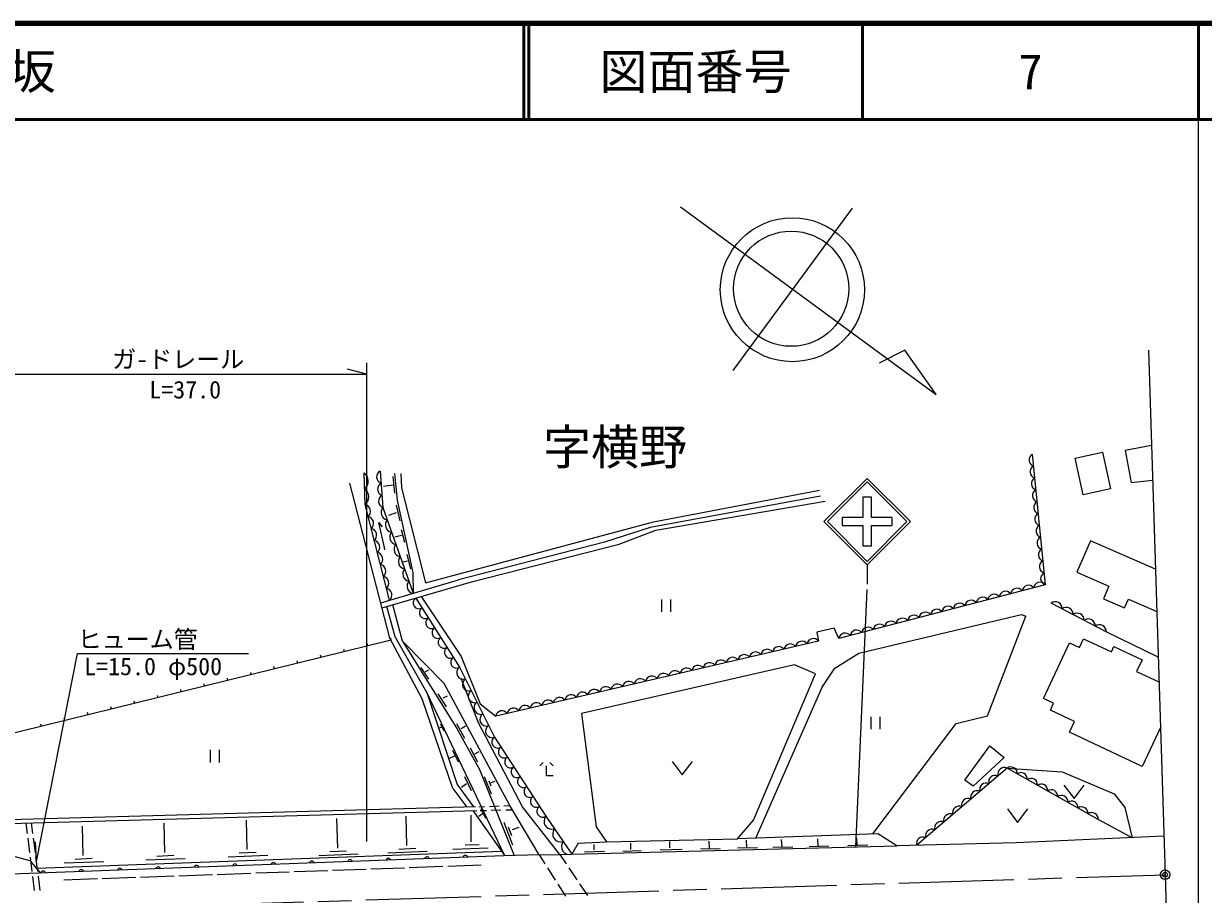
# Model space of a CAD drawing. Units: millimetres, scale not verified. Extents: x 40000 to 680000, y 20000 to 380000.
# Drawn here: x 456658 to 579500, y 289290 to 380000 of the extents above; entities that cross this region are included whole.
import ezdxf
from ezdxf.enums import TextEntityAlignment as Align

# ---------------------------------------------------------------- set-up
doc = ezdxf.new("R2010")
doc.units = ezdxf.units.MM
doc.header["$LTSCALE"] = 1000
doc.header["$PDMODE"] = 32
doc.header["$PDSIZE"] = 500
doc.linetypes.add('CHAIN', pattern=[18.5, 12, -1.5, 3.5, -1.5])
for name, color, linetype, lineweight in [('M-BGD', 7, 'Continuous', 13), ('M-BMK', 2, 'CHAIN', 13), ('M-BMK-SRVR', 3, 'Continuous', 25), ('M-STR-HTXT', 7, 'Continuous', 13), ('M-STR-STR1', 1, 'Continuous', 13), ('M-STR-STRC', 7, 'Continuous', 13), ('M-TTL', 2, 'Continuous', 140), ('M-TTL-BAND', 7, 'Continuous', 25), ('M-TTL-LINE', 7, 'Continuous', 50)]:
    doc.layers.add(name, color=color, linetype=linetype, lineweight=lineweight)
doc.layers.add('M-OTRS', color=6, linetype='Continuous')
doc.layers.add('M-TTL-TXT', color=7, linetype='Continuous')
doc.styles.add('ＭＳ ゴシック', font='')
doc.styles.get('ＭＳ ゴシック').set_extended_font_data('MS Gothic')

msp = doc.modelspace()

# ---------------------------------------------------------------- linework, layer by layer
at = {"layer": 'M-BGD'}
for p, q in [((574085, 336059), (571344, 335520)), ((571344, 335520), (571962, 332210)), ((566140, 334722), (569002, 335343)), ((566967, 330912), (566140, 334722)), ((569002, 335343), (569829, 331533)), ((495263, 333151), (495562, 330370)), ((495921, 333151), (496010, 331626)), ((494806, 315987), (490619, 332137)), ((495185, 331933), (494119, 331775)), ((495089, 332825), (495275, 331084)), ((571962, 332210), (574200, 332451)), ((496010, 331626), (498492, 321744)), ((539616, 330777), (521880, 327517)), ((522254, 328085), (539526, 331405)), ((569829, 331533), (566967, 330912)), ((495448, 329835), (495834, 328213)), ((495562, 330370), (497177, 322773)), ((522478, 327218), (540124, 330268)), ((494239, 325412), (493641, 328030)), ((493641, 328030), (493987, 327565)), ((495448, 329037), (494637, 328771)), ((498492, 321744), (522254, 328085)), ((495980, 327305), (496308, 325975)), ((521880, 327517), (517155, 325991)), ((518680, 325782), (522478, 327218)), ((495998, 326684), (495324, 326507)), ((517155, 325991), (501931, 322044)), ((503277, 321834), (518680, 325782)), ((567750, 326114), (566324, 322850)), ((574497, 323165), (567750, 326114)), ((494279, 325173), (494239, 325412)), ((496574, 324681), (496937, 323210)), ((496627, 324008), (496192, 323902)), ((493854, 319657), (501931, 322044)), ((497177, 322773), (497224, 320653)), ((566324, 322850), (569664, 321390)), ((493987, 319144), (503277, 321834)), ((569664, 321390), (569096, 320092)), ((496118, 315659), (495090, 319464)), ((498060, 320323), (502235, 314084)), ((523089, 320013), (523089, 318713)), ((524064, 318713), (524064, 320013)), ((569389, 316651), (563647, 319641)), ((569096, 320092), (571301, 319128)), ((571301, 319128), (571696, 320030)), ((571696, 320030), (574638, 318744)), ((495356, 316119), (494463, 319282)), ((543609, 314411), (560573, 318444)), ((557017, 307889), (560996, 318261)), ((560573, 318444), (560996, 318261)), ((541069, 317025), (539253, 316609)), ((541530, 315944), (541069, 317025)), ((494926, 315760), (444856, 303435)), ((498161, 309673), (494806, 315987)), ((494926, 315760), (494866, 316003)), ((498627, 310320), (495356, 316119)), ((539253, 316609), (539430, 315669)), ((566595, 315003), (567026, 315920)), ((567026, 315920), (569925, 314557)), ((574789, 313990), (569389, 316651)), ((490071, 314565), (490011, 314808)), ((492498, 315163), (492439, 315405)), ((496118, 315659), (500457, 311253)), ((496118, 315659), (501762, 306575)), ((539430, 315669), (505815, 307868)), ((562841, 309706), (565561, 315490)), ((565561, 315490), (566595, 315003)), ((569925, 314557), (570179, 315098)), ((570179, 315098), (573107, 313722)), ((485216, 313370), (485156, 313613)), ((487643, 313967), (487584, 314210)), ((502235, 314084), (504209, 309140)), ((541127, 312856), (543609, 314411)), ((573107, 313722), (572544, 312525)), ((480361, 312175), (480301, 312418)), ((482788, 312772), (482729, 313015)), ((498015, 312936), (498825, 311700)), ((498520, 312498), (498839, 312671)), ((536910, 313200), (514748, 308131)), ((532663, 297020), (539108, 312258)), ((539108, 312258), (536910, 313200)), ((539819, 310870), (541127, 312856)), ((572544, 312525), (574871, 311430)), ((475506, 310980), (475446, 311222)), ((477933, 311577), (477873, 311820)), ((507292, 298560), (500457, 311253)), ((504027, 307163), (502212, 311769)), ((532914, 295147), (539819, 310870)), ((470651, 309785), (470591, 310027)), ((473078, 310382), (473018, 310625)), ((501351, 300331), (498161, 309673)), ((506756, 293306), (498627, 310320)), ((498627, 310320), (501798, 300749)), ((499802, 310172), (500666, 308829)), ((500334, 309759), (500786, 309985)), ((563901, 309207), (562841, 309706)), ((465796, 308590), (465736, 308832)), ((468223, 309187), (468163, 309430)), ((504209, 309140), (505815, 307868)), ((563564, 308491), (563901, 309207)), ((566079, 307308), (563564, 308491)), ((460940, 307394), (460881, 307637)), ((463368, 307992), (463308, 308235)), ((508613, 298430), (504027, 307163)), ((514748, 308131), (516278, 296337)), ((544872, 307802), (544872, 306502)), ((545847, 306502), (545847, 307802)), ((553757, 307081), (557017, 307889)), ((565546, 306175), (566079, 307308)), ((458513, 306797), (458453, 307040)), ((500162, 306699), (499931, 306593)), ((500055, 307065), (500410, 306321)), ((501723, 307099), (502561, 305571)), ((501762, 306575), (504115, 302308)), ((502228, 306581), (502654, 306847)), ((545088, 295595), (553757, 307081)), ((573109, 302619), (565546, 306175)), ((575022, 306687), (573109, 302619)), ((554675, 301187), (557267, 304776)), ((557267, 304776), (558743, 303540)), ((476076, 304342), (476076, 303042)), ((477051, 303042), (477051, 304342)), ((501473, 303686), (501001, 303450)), ((501314, 304306), (501893, 303113)), ((503146, 304547), (503930, 303098)), ((503651, 303949), (504103, 304175)), ((558743, 303540), (555533, 300549)), ((504115, 302308), (507729, 293331)), ((510762, 303039), (510412, 302689)), ((511112, 301639), (511112, 302689)), ((511812, 302689), (511462, 303039)), ((524194, 303147), (525244, 301747)), ((525244, 301747), (526294, 303147)), ((559055, 302437), (564798, 302049)), ((502551, 301567), (503260, 300122)), ((504612, 301587), (505348, 299762)), ((505091, 301135), (505312, 300586)), ((505330, 300940), (505746, 301073)), ((511812, 301639), (511112, 301639)), ((555533, 300549), (554675, 301187)), ((564798, 302049), (570211, 299775)), ((501351, 300331), (502823, 298391)), ((501798, 300749), (503487, 298410)), ((502764, 300805), (502259, 300441)), ((564985, 300679), (566035, 299279)), ((566035, 299279), (567085, 300679)), ((570211, 299775), (571318, 298340)), ((505174, 298462), (506173, 298508)), ((506673, 298531), (507292, 298560)), ((510331, 293398), (507292, 298560)), ((503719, 298416), (446200, 296812)), ((446322, 296415), (503865, 298031)), ((496569, 294378), (496489, 297448)), ((503255, 294750), (503268, 297528)), ((503443, 298019), (506756, 293306)), ((504056, 298410), (504675, 298439)), ((504439, 297697), (504061, 297402)), ((504198, 298029), (504858, 298046)), ((504279, 298229), (504752, 297248)), ((505357, 298059), (506357, 298085)), ((506857, 298097), (507517, 298114)), ((512483, 293453), (508613, 298430)), ((559108, 298189), (560158, 296789)), ((560158, 296789), (561208, 298189)), ((571318, 298340), (572097, 295200)), ((457061, 295637), (456926, 296713)), ((457628, 295652), (457491, 296729)), ((462876, 293331), (462796, 296402)), ((471364, 293645), (471285, 296715)), ((479951, 293963), (479872, 297033)), ((489365, 294111), (489285, 297182)), ((506648, 296811), (507565, 294445)), ((507113, 296332), (507472, 295429)), ((507565, 296040), (508256, 296279)), ((516278, 296337), (517335, 294762)), ((530988, 295076), (532663, 297020)), ((572097, 295200), (568536, 297084)), ((446214, 295777), (457319, 292817)), ((457308, 293653), (457122, 295141)), ((457882, 293668), (457692, 295156)), ((517335, 294762), (530988, 295076)), ((528089, 294063), (528044, 294840)), ((545613, 295614), (530988, 295076)), ((531957, 294162), (531912, 294939)), ((535627, 294218), (535582, 294995)), ((539400, 294316), (539355, 295092)), ((543449, 294420), (543404, 295197)), ((547587, 294358), (545613, 295614)), ((575384, 295347), (559999, 294657)), ((457987, 292018), (506403, 293808)), ((479114, 293604), (480882, 293697)), ((488527, 293753), (490295, 293846)), ((494588, 293620), (498695, 293780)), ((495731, 294019), (497499, 294112)), ((501341, 294019), (505023, 294139)), ((502630, 294458), (504079, 294484)), ((514404, 294622), (513746, 293486)), ((513746, 293486), (547587, 294358)), ((514404, 294622), (517335, 294762)), ((515071, 293741), (517127, 293785)), ((516064, 293945), (516064, 294503)), ((519050, 293812), (520964, 293874)), ((519901, 293980), (519874, 294645)), ((522940, 293927), (525218, 293998)), ((523950, 294149), (523933, 294787)), ((527132, 294042), (529196, 294087)), ((530999, 294142), (533064, 294186)), ((534670, 294198), (536735, 294242)), ((538442, 294295), (540507, 294339)), ((542492, 294399), (544556, 294444)), ((559999, 294657), (547587, 294358)), ((457319, 292817), (458417, 291504)), ((457556, 291668), (457370, 293157)), ((458135, 291685), (457945, 293172)), ((460895, 292573), (465002, 292733)), ((462038, 292972), (463806, 293065)), ((469384, 292887), (473491, 293047)), ((470527, 293286), (472295, 293379)), ((477971, 293205), (482078, 293364)), ((487384, 293354), (491491, 293513)), ((510331, 293398), (506645, 293303)), ((512483, 293453), (513746, 293486)), ((457804, 289684), (457618, 291172)), ((458388, 289701), (458198, 291189)), ((468833, 291096), (472331, 291220)), ((472831, 291238), (476328, 291362)), ((476828, 291380), (480326, 291505)), ((480826, 291523), (484323, 291647)), ((484823, 291665), (488321, 291789)), ((488821, 291807), (492318, 291932)), ((492818, 291950), (496316, 292074)), ((496815, 292092), (500313, 292216)), ((500813, 292234), (504310, 292359)), ((460839, 290811), (464336, 290935)), ((464836, 290953), (468334, 291078))]:
    msp.add_line(p, q, dxfattribs=at)
for points in [[(561683, 335139), (563014, 321550), (541530, 315944)], [(494757, 319924), (492212, 329891), (492122, 333211)], [(493767, 333391), (494066, 329592), (497224, 320653)], [(497494, 320160), (502058, 312950), (505677, 305653), (511030, 297428), (513746, 293486)], [(568536, 297084), (559055, 302437), (549648, 294408)], [(506645, 293303), (456343, 291427), (378106, 289375)]]:
    msp.add_lwpolyline(points, dxfattribs=at)
for centre, radius, start, end in [((562023, 334548), 681, 119.98753, 251.20053), ((491483, 332363), 1062, 310.10025, 52.99606), ((494120, 332781), 704, 120.08779, 248.91659), ((562144, 333313), 681, 119.98753, 251.20053), ((494220, 331515), 704, 120.08779, 248.91659), ((562265, 332078), 681, 119.98753, 251.20053), ((491528, 330704), 1062, 310.10025, 52.99606), ((494320, 330249), 704, 120.08779, 248.91659), ((562386, 330843), 681, 119.98753, 251.20053), ((492064, 329190), 717, 310.54835, 78.09388), ((494644, 329078), 773, 138.31441, 260.58837), ((562507, 329607), 681, 119.98753, 251.20053), ((492382, 327944), 717, 310.54835, 78.09388), ((495095, 327801), 773, 138.31441, 260.58837), ((562628, 328372), 681, 119.98753, 251.20053), ((492700, 326698), 717, 310.54835, 78.09388), ((495546, 326524), 773, 138.31441, 260.58837), ((562749, 327137), 681, 119.98753, 251.20053), ((493018, 325452), 717, 310.54835, 78.09388), ((495997, 325247), 773, 138.31441, 260.58837), ((562870, 325901), 681, 119.98753, 251.20053), ((493337, 324206), 717, 310.54835, 78.09388), ((496448, 323970), 773, 138.31441, 260.58837), ((562991, 324666), 681, 119.98753, 251.20053), ((493655, 322960), 717, 310.54835, 78.09388), ((496899, 322692), 773, 138.31441, 260.58837), ((563112, 323431), 681, 119.98753, 251.20053), ((493973, 321714), 717, 310.54835, 78.09388), ((497350, 321415), 773, 138.31441, 260.58837), ((563233, 322196), 681, 119.98753, 251.20053), ((494291, 320468), 717, 310.54835, 78.09388), ((558906, 320194), 676, 38.69446, 170.55794), ((560099, 320505), 676, 38.69446, 170.55794), ((561293, 320817), 676, 38.69446, 170.55794), ((562487, 321128), 676, 38.69446, 170.55794), ((497828, 319650), 610, 123.23151, 301.43915), ((554132, 318948), 676, 38.69446, 170.55794), ((555325, 319259), 676, 38.69446, 170.55794), ((556519, 319571), 676, 38.69446, 170.55794), ((557712, 319882), 676, 38.69446, 170.55794), ((564071, 319055), 724, 359.07187, 125.90413), ((498480, 318620), 610, 123.23151, 301.43915), ((549358, 317702), 676, 38.69446, 170.55794), ((550551, 318013), 676, 38.69446, 170.55794), ((551745, 318325), 676, 38.69446, 170.55794), ((552938, 318636), 676, 38.69446, 170.55794), ((565220, 318457), 724, 359.07187, 125.90413), ((566368, 317859), 724, 359.07187, 125.90413), ((499132, 317590), 610, 123.23151, 301.43915), ((499784, 316560), 610, 123.23151, 301.43915), ((544584, 316456), 676, 38.69446, 170.55794), ((545777, 316768), 676, 38.69446, 170.55794), ((546971, 317079), 676, 38.69446, 170.55794), ((548164, 317390), 676, 38.69446, 170.55794), ((567517, 317260), 724, 359.07187, 125.90413), ((568665, 316662), 724, 359.07187, 125.90413), ((500436, 315530), 610, 123.23151, 301.43915), ((538892, 315262), 675, 37.09031, 169.04222), ((542197, 315833), 676, 38.69446, 170.55794), ((543390, 316145), 676, 38.69446, 170.55794), ((501088, 314500), 610, 123.23151, 301.43915), ((532889, 313869), 675, 37.09031, 169.04222), ((534090, 314148), 675, 37.09031, 169.04222), ((535290, 314426), 675, 37.09031, 169.04222), ((536491, 314705), 675, 37.09031, 169.04222), ((537691, 314984), 675, 37.09031, 169.04222), ((501740, 313470), 610, 123.23151, 301.43915), ((528087, 312755), 675, 37.09031, 169.04222), ((529287, 313033), 675, 37.09031, 169.04222), ((530488, 313312), 675, 37.09031, 169.04222), ((531689, 313591), 675, 37.09031, 169.04222), ((502435, 312379), 684, 123.429, 289.32478), ((522084, 311362), 675, 37.09031, 169.04222), ((523285, 311640), 675, 37.09031, 169.04222), ((524485, 311919), 675, 37.09031, 169.04222), ((525686, 312197), 675, 37.09031, 169.04222), ((526886, 312476), 675, 37.09031, 169.04222), ((503038, 311163), 684, 123.429, 289.32478), ((517282, 310247), 675, 37.09031, 169.04222), ((518483, 310526), 675, 37.09031, 169.04222), ((519683, 310804), 675, 37.09031, 169.04222), ((520884, 311083), 675, 37.09031, 169.04222), ((503641, 309947), 684, 123.429, 289.32478), ((512480, 309132), 675, 37.09031, 169.04222), ((513680, 309411), 675, 37.09031, 169.04222), ((514881, 309690), 675, 37.09031, 169.04222), ((516081, 309968), 675, 37.09031, 169.04222), ((504244, 308731), 684, 123.429, 289.32478), ((506477, 307739), 675, 37.09031, 169.04222), ((507678, 308018), 675, 37.09031, 169.04222), ((508878, 308297), 675, 37.09031, 169.04222), ((510079, 308575), 675, 37.09031, 169.04222), ((511279, 308854), 675, 37.09031, 169.04222), ((504847, 307514), 684, 123.429, 289.32478), ((505450, 306298), 684, 123.429, 289.32478), ((506023, 305146), 614, 124.32101, 301.79993), ((506692, 304118), 614, 124.32101, 301.79993), ((507361, 303090), 614, 124.32101, 301.79993), ((508030, 302062), 614, 124.32101, 301.79993), ((558765, 301824), 678, 64.69051, 196.27672), ((559455, 301916), 657, 353.59589, 127.49999), ((508699, 301034), 614, 124.32101, 301.79993), ((557825, 301021), 678, 64.69051, 196.27672), ((560509, 301321), 657, 353.59589, 127.49999), ((561562, 300726), 657, 353.59589, 127.49999), ((509369, 300006), 614, 124.32101, 301.79993), ((555943, 299416), 678, 64.69051, 196.27672), ((556884, 300218), 678, 64.69051, 196.27672), ((562616, 300131), 657, 353.59589, 127.49999), ((563669, 299536), 657, 353.59589, 127.49999), ((510038, 298978), 614, 124.32101, 301.79993), ((555003, 298613), 678, 64.69051, 196.27672), ((564723, 298942), 657, 353.59589, 127.49999), ((565776, 298347), 657, 353.59589, 127.49999), ((510707, 297949), 614, 124.32101, 301.79993), ((511673, 296902), 830, 140.68008, 288.45082), ((553121, 297007), 678, 64.69051, 196.27672), ((554062, 297810), 678, 64.69051, 196.27672), ((566829, 297752), 657, 353.59589, 127.49999), ((567883, 297157), 657, 353.59589, 127.49999), ((512578, 295588), 830, 140.68008, 288.45082), ((551240, 295401), 678, 64.69051, 196.27672), ((552181, 296204), 678, 64.69051, 196.27672), ((550299, 294598), 678, 64.69051, 196.27672), ((513483, 294274), 830, 140.68008, 288.45082), ((478666, 292203), 256, 14.81684, 169.45607), ((482664, 292352), 256, 14.81684, 169.45607), ((486661, 292501), 256, 14.81684, 169.45607), ((490658, 292650), 256, 14.81684, 169.45607), ((494655, 292799), 256, 14.81684, 169.45607), ((498652, 292949), 256, 14.81684, 169.45607), ((502650, 293098), 256, 14.81684, 169.45607), ((458680, 291457), 256, 14.81684, 169.45607), ((462677, 291607), 256, 14.81684, 169.45607), ((466675, 291756), 256, 14.81684, 169.45607), ((470672, 291905), 256, 14.81684, 169.45607), ((474669, 292054), 256, 14.81684, 169.45607)]:
    msp.add_arc(centre, radius, start, end, dxfattribs=at)
at = {"layer": 'M-BMK'}
msp.add_line((473817, 288126), (575512, 291340), dxfattribs=at)
at = {"layer": 'M-BMK-SRVR'}
for p, q in [((573768, 345997), (575512, 291340)), ((575512, 291340), (577694, 222942))]:
    msp.add_line(p, q, dxfattribs=at)
msp.add_circle((575512, 291340), 500, dxfattribs=at)
at = {"layer": 'M-OTRS'}
msp.add_point((575512, 291340), dxfattribs=at)
at = {"layer": 'M-STR-HTXT'}
for p, q in [((492375, 343493), (490375, 343993)), ((492375, 344660), (492375, 294819)), ((453816, 343493), (492375, 343493)), ((458002, 292724), (462282, 314400)), ((462282, 314400), (480078, 314400)), ((458002, 292724), (457899, 294783))]:
    msp.add_line(p, q, dxfattribs=at)
at = {"layer": 'M-STR-STR1'}
for p, q in [((510331, 293398), (512483, 293453)), ((510331, 293398), (510933, 292462)), ((512483, 293453), (513139, 292481)), ((511203, 292042), (512014, 290780)), ((513418, 292067), (514258, 290823)), ((512285, 290359), (513096, 289098)), ((514537, 290409), (515376, 289165))]:
    msp.add_line(p, q, dxfattribs=at)
at = {"layer": 'M-STR-STRC'}
for p, q in [((525039, 360899), (551660, 341348)), ((542941, 360779), (530510, 343853)), ((548399, 345983), (545727, 344618)), ((551660, 341348), (548399, 345983)), ((539991, 328122), (544491, 332622)), ((540345, 328122), (544491, 332269)), ((548991, 328122), (544491, 332622)), ((548638, 328122), (544491, 332269)), ((539991, 328122), (544491, 323622)), ((540345, 328122), (544491, 323975)), ((544491, 323975), (548638, 328122)), ((544491, 323622), (548991, 328122)), ((544491, 323622), (544491, 321622))]:
    msp.add_line(p, q, dxfattribs=at)
at = {"layer": 'M-STR-STRC', "lineweight": 25}
for p, q in [((544937, 330669), (544024, 330669)), ((544024, 330669), (544024, 328547)), ((544937, 328547), (544937, 330669)), ((544024, 328547), (541902, 328547)), ((541902, 328547), (541902, 327724)), ((547059, 328547), (544937, 328547)), ((547059, 328547), (547059, 327724)), ((541902, 327724), (544024, 327724)), ((544024, 327724), (544024, 325602)), ((544937, 325602), (544937, 327724)), ((544937, 327724), (547059, 327724)), ((544024, 325602), (544937, 325602)), ((544464, 321036), (543291, 294247))]:
    msp.add_line(p, q, dxfattribs=at)
at = {"layer": 'M-STR-STRC'}
for centre, radius in [((536700, 352282), 7500), ((536578, 352382), 6000)]:
    msp.add_circle(centre, radius, dxfattribs=at)
at = {"layer": 'M-TTL'}
msp.add_line((680000, 380000), (40000, 380000), dxfattribs=at)
at = {"layer": 'M-TTL-BAND'}
msp.add_line((579000, 20000), (579000, 370000), dxfattribs=at)
at = {"layer": 'M-TTL-LINE'}
for p, q in [((508747, 380000), (508747, 370000)), ((509247, 380000), (509247, 370000)), ((543997, 380000), (543997, 370000)), ((579000, 380000), (579000, 370000)), ((40000, 370000), (680000, 370000))]:
    msp.add_line(p, q, dxfattribs=at)

# ---------------------------------------------------------------- texts
at = {"layer": 'M-BGD', "style": 'ＭＳ ゴシック'}
msp.add_text('字横野', height=3666, dxfattribs=at).set_placement((510740, 332956), align=Align.BOTTOM_LEFT)
at = {"layer": 'M-STR-HTXT', "style": 'ＭＳ ゴシック'}
for s, p in [('ガ-ドレール', (465879, 343570)), ('L=37.0', (469742, 340403)), ('ヒューム管', (462282, 314400)), ('L=15.0 φ500', (462962, 311572))]:
    msp.add_text(s, height=1833, dxfattribs=at).set_placement(p, align=Align.BOTTOM_LEFT)
at = {"layer": 'M-TTL-TXT', "style": 'ＭＳ ゴシック'}
msp.add_text('山口市徳地小古祖\u3000八坂', height=3666, dxfattribs=at).set_placement((405024, 375000), align=Align.MIDDLE_LEFT)
for s, p in [('図面番号', (526622, 375000)), ('7', (561497, 375000))]:
    msp.add_text(s, height=3666, dxfattribs=at).set_placement(p, align=Align.MIDDLE_CENTER)

doc.saveas('drawing.dxf')
